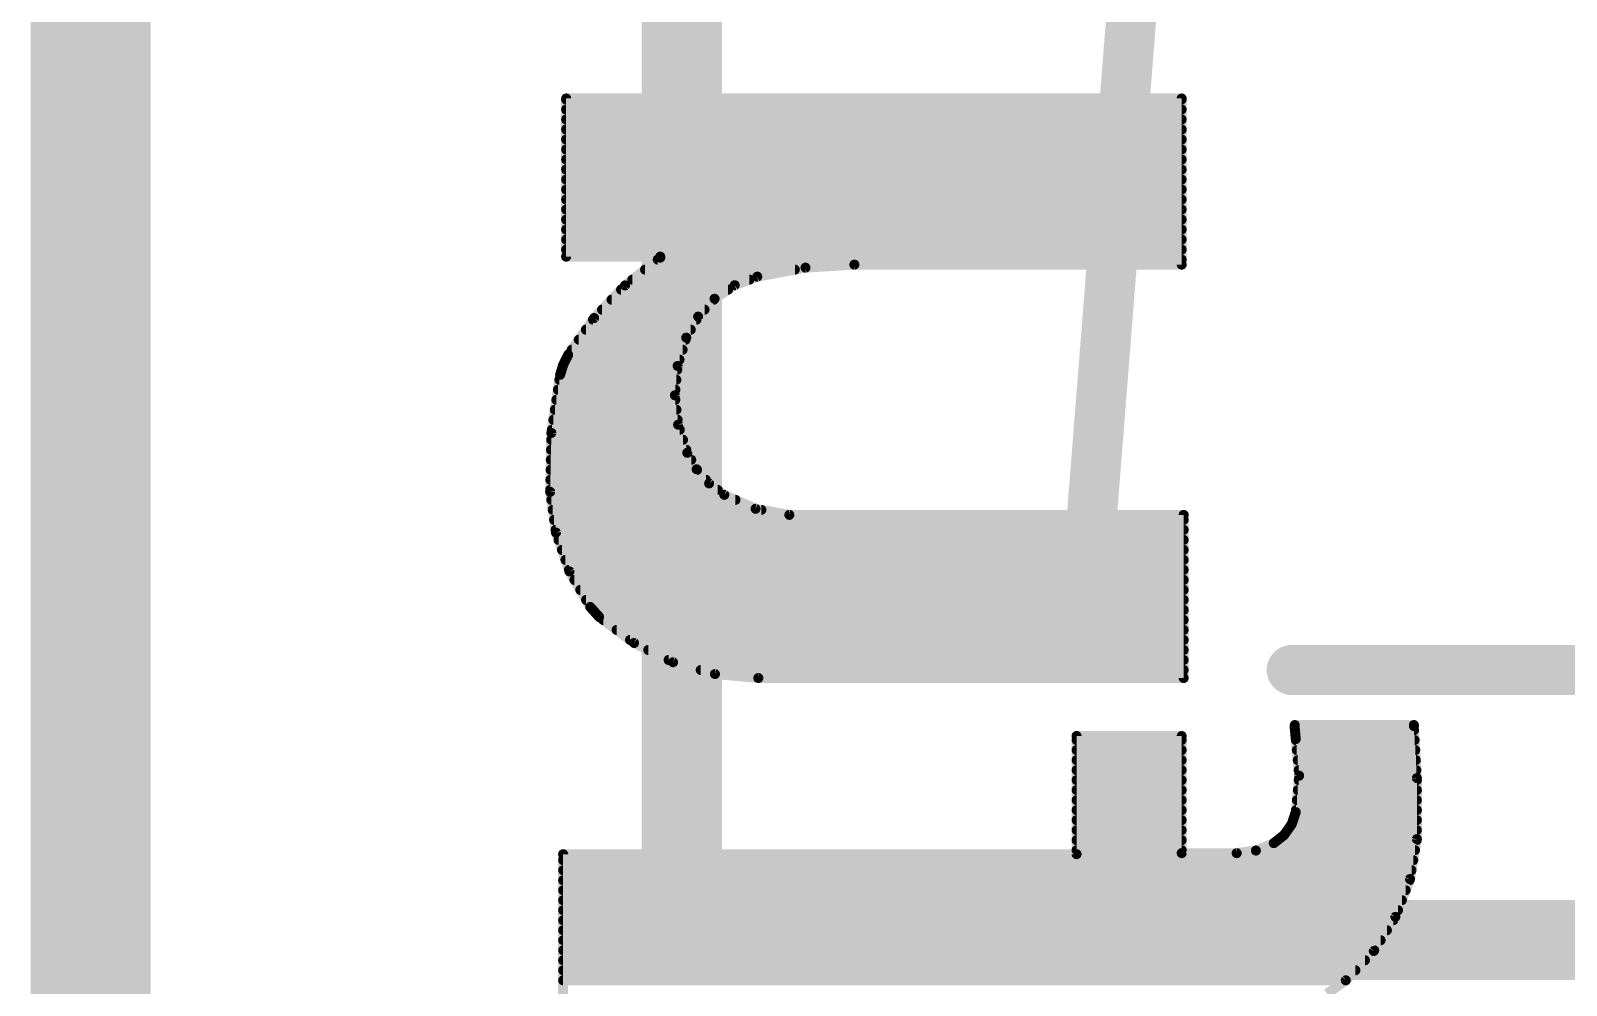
# Model space of a CAD drawing. Extents: x -6.3 to 44.5, y -10.2 to 43.3.
# Drawn here: x -0.152 to 3.745, y 15.075 to 17.497 of the extents above; entities that cross this region are included whole.
import ezdxf

# ---------------------------------------------------------------- set-up
doc = ezdxf.new("R2010")
doc.units = 0
for name, color, linetype in [('20', 53, 'CONTINUOUS'), ('21', 41, 'CONTINUOUS'), ('22', 40, 'CONTINUOUS'), ('51', 53, 'CONTINUOUS')]:
    doc.layers.add(name, color=color, linetype=linetype)

msp = doc.modelspace()

# ---------------------------------------------------------------- linework, layer by layer
at = {"layer": '20', "const_width": 0.3048}
msp.add_lwpolyline([(0, 39.37), (0, 3.81)], dxfattribs=at)
at = {"layer": '21', "const_width": 0.2032}
for points in [[(1.5, 27.99), (1.5, 15.19)], [(1.5, 15.19), (41.68, 15.19)]]:
    msp.add_lwpolyline(points, dxfattribs=at)
at = {"layer": '21', "const_width": 0.1016}
for points in [[(1.5, 15.2408, 1), (1.5, 15.1392)], [(1.4492, 15.19, 1), (1.5508, 15.19)]]:
    msp.add_lwpolyline(points, format="xyb", dxfattribs=at)
at = {"layer": '22', "const_width": 0.0127}
for points in [[(1.2065, 17.3317, 1), (1.2065, 17.319)], [(1.2129, 17.3253, 1), (1.2002, 17.3253)], [(1.2065, 17.3292, 1), (1.2065, 17.3164)], [(1.2065, 17.3038, 1), (1.2065, 17.291)], [(2.775, 17.3253, 1), (2.7623, 17.3253)], [(2.7686, 17.319, 1), (2.7686, 17.3317)], [(2.7686, 17.3164, 1), (2.7686, 17.3292)], [(2.7686, 17.291, 1), (2.7686, 17.3038)], [(1.2065, 17.2784, 1), (1.2065, 17.2657)], [(2.7686, 17.2657, 1), (2.7686, 17.2784)], [(1.2065, 17.253, 1), (1.2065, 17.2402)], [(1.2065, 17.2276, 1), (1.2065, 17.2148)], [(2.7686, 17.2402, 1), (2.7686, 17.253)], [(2.7686, 17.2148, 1), (2.7686, 17.2276)], [(1.2065, 17.2022, 1), (1.2065, 17.1895)], [(2.7686, 17.1895, 1), (2.7686, 17.2022)], [(1.2065, 17.1768, 1), (1.2065, 17.164)], [(1.2065, 17.1514, 1), (1.2065, 17.1386)], [(2.7686, 17.164, 1), (2.7686, 17.1768)], [(2.7686, 17.1386, 1), (2.7686, 17.1514)], [(1.2065, 17.126, 1), (1.2065, 17.1133)], [(2.7686, 17.1133, 1), (2.7686, 17.126)], [(1.2065, 17.1006, 1), (1.2065, 17.0878)], [(1.2065, 17.0752, 1), (1.2065, 17.0624)], [(2.7686, 17.0878, 1), (2.7686, 17.1006)], [(2.7686, 17.0624, 1), (2.7686, 17.0752)], [(1.2065, 17.0498, 1), (1.2065, 17.0371)], [(1.2065, 17.0244, 1), (1.2065, 17.0116)], [(2.7686, 17.0371, 1), (2.7686, 17.0498)], [(2.7686, 17.0116, 1), (2.7686, 17.0244)], [(1.2065, 16.999, 1), (1.2065, 16.9862)], [(2.7686, 16.9862, 1), (2.7686, 16.999)], [(1.2065, 16.9736, 1), (1.2065, 16.9609)], [(1.2065, 16.9482, 1), (1.2065, 16.9354)], [(2.7686, 16.9609, 1), (2.7686, 16.9736)], [(2.7686, 16.9354, 1), (2.7686, 16.9482)], [(1.2065, 16.9304, 1), (1.2065, 16.9176)], [(1.2002, 16.924, 1), (1.2129, 16.924)], [(1.4389, 16.9228, 1), (1.4389, 16.91)], [(1.4517, 16.924, 1), (1.4389, 16.924)], [(1.4389, 16.9215, 1), (1.4517, 16.9215)], [(1.4492, 16.9165, 1), (1.4414, 16.9265)], [(1.4453, 16.9176, 1), (1.4453, 16.9304)], [(1.938, 16.9101, 1), (1.938, 16.8973)], [(1.9384, 16.8974, 1), (1.9376, 16.91)], [(2.7686, 16.91, 1), (2.7686, 16.9228)], [(2.7686, 16.8973, 1), (2.7686, 16.9101)], [(1.3746, 16.872, 1), (1.3746, 16.8592)], [(1.4068, 16.8974, 1), (1.4068, 16.8847)], [(1.6716, 16.8592, 1), (1.6716, 16.872)], [(1.6904, 16.8794, 1), (1.6928, 16.867)], [(1.6939, 16.8673, 1), (1.6893, 16.8791)], [(1.7869, 16.8847, 1), (1.7869, 16.8974)], [(1.8135, 16.9024, 1), (1.8143, 16.8897)], [(1.815, 16.8898, 1), (1.8127, 16.9023)], [(2.7623, 16.9037, 1), (2.775, 16.9037)], [(1.3459, 16.8466, 1), (1.3459, 16.8338)], [(1.352, 16.8558, 1), (1.3599, 16.8458)], [(1.3605, 16.8464, 1), (1.3513, 16.8552)], [(1.6175, 16.8338, 1), (1.6175, 16.8466)], [(1.6319, 16.8573, 1), (1.6364, 16.8455)], [(1.6377, 16.8461, 1), (1.6306, 16.8567)], [(1.2977, 16.7958, 1), (1.2977, 16.783)], [(1.3218, 16.8212, 1), (1.3218, 16.8085)], [(1.5577, 16.783, 1), (1.5577, 16.7958)], [(1.5796, 16.8223, 1), (1.5867, 16.8117)], [(1.5879, 16.8127, 1), (1.5785, 16.8213)], [(1.5812, 16.8085, 1), (1.5812, 16.8212)], [(1.2746, 16.7704, 1), (1.2746, 16.7576)], [(1.2729, 16.7725, 1), (1.2821, 16.7637)], [(1.2827, 16.7644, 1), (1.2723, 16.7718)], [(1.5368, 16.7761, 1), (1.5462, 16.7675)], [(1.547, 16.7687, 1), (1.536, 16.775)], [(1.5371, 16.7576, 1), (1.5371, 16.7704)], [(1.2386, 16.7196, 1), (1.2386, 16.7068)], [(1.2566, 16.745, 1), (1.2566, 16.7323)], [(1.5058, 16.7214, 1), (1.5168, 16.7152)], [(1.5174, 16.7164, 1), (1.5052, 16.7202)], [(1.5097, 16.7068, 1), (1.5097, 16.7196)], [(1.5228, 16.7323, 1), (1.5228, 16.745)], [(1.2064, 16.6788, 1), (1.2168, 16.6714)], [(1.2173, 16.6723, 1), (1.2059, 16.6779)], [(1.2206, 16.6942, 1), (1.2206, 16.6814)], [(1.502, 16.6814, 1), (1.502, 16.6942)], [(1.1952, 16.6434, 1), (1.1952, 16.6306)], [(1.1937, 16.6534, 1), (1.205, 16.6477)], [(1.2054, 16.6487, 1), (1.1933, 16.6524)], [(1.2053, 16.6688, 1), (1.2053, 16.6561)], [(1.4833, 16.6485, 1), (1.4955, 16.6448)], [(1.4957, 16.646, 1), (1.4831, 16.6472)], [(1.4885, 16.6306, 1), (1.4885, 16.6434)], [(1.4942, 16.6561, 1), (1.4942, 16.6688)], [(1.1894, 16.618, 1), (1.1894, 16.6052)], [(1.1852, 16.6262, 1), (1.1974, 16.6224)], [(1.1976, 16.6233, 1), (1.185, 16.6253)], [(1.4861, 16.6052, 1), (1.4861, 16.618)], [(1.1817, 16.5672, 1), (1.1817, 16.5544)], [(1.1855, 16.5926, 1), (1.1855, 16.5799)], [(1.4887, 16.5727, 1), (1.4761, 16.5713)], [(1.4761, 16.5726, 1), (1.4887, 16.5714)], [(1.4836, 16.5544, 1), (1.4836, 16.5672)], [(1.4837, 16.5799, 1), (1.4837, 16.5926)], [(1.1778, 16.5418, 1), (1.1778, 16.529)], [(1.4865, 16.529, 1), (1.4865, 16.5418)], [(1.1753, 16.4764, 1), (1.1626, 16.4767)], [(1.1702, 16.491, 1), (1.1702, 16.4782)], [(1.174, 16.5164, 1), (1.174, 16.5037)], [(1.4967, 16.4995, 1), (1.4846, 16.4955)], [(1.4843, 16.4968, 1), (1.497, 16.4982)], [(1.4893, 16.5037, 1), (1.4893, 16.5164)], [(1.4948, 16.4782, 1), (1.4948, 16.491)], [(1.1681, 16.4402, 1), (1.1681, 16.4275)], [(1.1686, 16.4656, 1), (1.1686, 16.4528)], [(1.1627, 16.4775, 1), (1.1752, 16.4756)], [(1.5031, 16.4528, 1), (1.5031, 16.4656)], [(1.5113, 16.4275, 1), (1.5113, 16.4402)], [(1.1676, 16.4148, 1), (1.1676, 16.402)], [(1.5193, 16.4293, 1), (1.5083, 16.4231)], [(1.5078, 16.4242, 1), (1.5198, 16.4282)], [(1.5239, 16.402, 1), (1.5239, 16.4148)], [(1.1665, 16.364, 1), (1.1665, 16.3513)], [(1.167, 16.3894, 1), (1.167, 16.3766)], [(1.5423, 16.3886, 1), (1.5328, 16.3802)], [(1.5321, 16.3813, 1), (1.5431, 16.3876)], [(1.5388, 16.3766, 1), (1.5388, 16.3894)], [(1.5612, 16.3513, 1), (1.5612, 16.364)], [(1.1722, 16.328, 1), (1.1596, 16.3262)], [(1.1596, 16.3272, 1), (1.1722, 16.327)], [(1.166, 16.3386, 1), (1.166, 16.3258)], [(1.5732, 16.3534, 1), (1.5655, 16.3433)], [(1.5646, 16.3442, 1), (1.5741, 16.3526)], [(1.5909, 16.3258, 1), (1.5909, 16.3386)], [(1.6104, 16.3253, 1), (1.6052, 16.3137)], [(1.604, 16.3144, 1), (1.6116, 16.3246)], [(1.1688, 16.3132, 1), (1.1688, 16.3004)], [(1.1724, 16.2878, 1), (1.1724, 16.2751)], [(1.6362, 16.3004, 1), (1.6362, 16.3132)], [(1.6884, 16.2903, 1), (1.6861, 16.2778)], [(1.6847, 16.2782, 1), (1.6898, 16.2898)], [(1.7019, 16.2751, 1), (1.7019, 16.2878)], [(1.176, 16.2624, 1), (1.176, 16.2496)], [(1.7729, 16.2751, 1), (1.7729, 16.2623)], [(1.7718, 16.2624, 1), (1.774, 16.275)], [(2.7801, 16.2687, 1), (2.7674, 16.2687)], [(2.7737, 16.2623, 1), (2.7737, 16.2751)], [(2.7737, 16.2496, 1), (2.7737, 16.2624)], [(1.1796, 16.237, 1), (1.1796, 16.2242)], [(1.1866, 16.2258, 1), (1.1746, 16.2217)], [(1.1743, 16.2229, 1), (1.1869, 16.2247)], [(1.1871, 16.2116, 1), (1.1871, 16.1989)], [(2.7737, 16.2242, 1), (2.7737, 16.237)], [(2.7737, 16.1989, 1), (2.7737, 16.2116)], [(1.1959, 16.1862, 1), (1.1959, 16.1734)], [(2.7737, 16.1734, 1), (2.7737, 16.1862)], [(1.2047, 16.1608, 1), (1.2047, 16.1481)], [(1.2136, 16.1354, 1), (1.2136, 16.1227)], [(1.2204, 16.1284, 1), (1.2094, 16.122)], [(2.7737, 16.1481, 1), (2.7737, 16.1608)], [(2.7737, 16.1227, 1), (2.7737, 16.1354)], [(1.2089, 16.1231, 1), (1.2209, 16.1273)], [(1.2275, 16.11, 1), (1.2275, 16.0972)], [(2.7737, 16.0972, 1), (2.7737, 16.11)], [(1.2423, 16.0846, 1), (1.2423, 16.0719)], [(1.2571, 16.0592, 1), (1.2571, 16.0465)], [(2.7737, 16.0719, 1), (2.7737, 16.0846)], [(2.7737, 16.0465, 1), (2.7737, 16.0592)], [(1.2722, 16.0392, 1), (1.2628, 16.0308)], [(1.262, 16.0318, 1), (1.273, 16.0382)], [(1.2743, 16.0338, 1), (1.2743, 16.021)], [(1.2941, 16.0147, 1), (1.2865, 16.0045)], [(1.2856, 16.0054, 1), (1.295, 16.0138)], [(2.7737, 16.021, 1), (2.7737, 16.0338)], [(1.3005, 16.0084, 1), (1.3005, 15.9957)], [(1.3345, 15.983, 1), (1.3345, 15.9703)], [(2.7737, 15.9957, 1), (2.7737, 16.0084)], [(2.7737, 15.9703, 1), (2.7737, 15.983)], [(1.3686, 15.9575, 1), (1.3686, 15.9449)], [(1.3816, 15.9493, 1), (1.376, 15.9379)], [(1.375, 15.9385, 1), (1.3826, 15.9487)], [(2.7737, 15.9449, 1), (2.7737, 15.9575)], [(1.4149, 15.9322, 1), (1.4149, 15.9195)], [(1.4665, 15.9068, 1), (1.4665, 15.8941)], [(1.4796, 15.9009, 1), (1.4762, 15.8886)], [(1.4751, 15.8891, 1), (1.4807, 15.9005)], [(2.7737, 15.9195, 1), (2.7737, 15.9322)], [(2.7737, 15.8941, 1), (2.7737, 15.9068)], [(1.548, 15.8813, 1), (1.548, 15.8687)], [(1.5848, 15.8711, 1), (1.5836, 15.8585)], [(1.5825, 15.8587, 1), (1.5859, 15.8709)], [(1.6942, 15.8611, 1), (1.6942, 15.8484)], [(1.6936, 15.8484, 1), (1.6948, 15.861)], [(2.7737, 15.8687, 1), (2.7737, 15.8813)], [(2.7737, 15.8484, 1), (2.7737, 15.8611)], [(2.7674, 15.8547, 1), (2.7801, 15.8547)], [(3.0556, 15.7416, 1), (3.0556, 15.729)], [(3.0619, 15.7353, 1), (3.0493, 15.7353)], [(3.3643, 15.7353, 1), (3.3516, 15.7353)], [(3.3642, 15.7332, 1), (3.3516, 15.7324)], [(3.3579, 15.729, 1), (3.3579, 15.7416)], [(2.5019, 15.7138, 1), (2.5019, 15.7011)], [(2.5019, 15.7035, 1), (2.5019, 15.6909)], [(2.5082, 15.7074, 1), (2.4956, 15.7074)], [(2.775, 15.7074, 1), (2.7623, 15.7074)], [(2.7686, 15.7011, 1), (2.7686, 15.7138)], [(2.7686, 15.6909, 1), (2.7686, 15.7035)], [(3.0619, 15.7283, 1), (3.0493, 15.7271)], [(3.0493, 15.7277, 1), (3.0619, 15.7277)], [(3.0561, 15.7289, 1), (3.0561, 15.7163)], [(3.0645, 15.7003, 1), (3.0519, 15.6991)], [(3.0519, 15.6991, 1), (3.0645, 15.7003)], [(3.0584, 15.7035, 1), (3.0584, 15.6909)], [(3.3516, 15.7328, 1), (3.3643, 15.7328)], [(3.3585, 15.7163, 1), (3.3585, 15.7289)], [(3.3599, 15.6909, 1), (3.3599, 15.7035)], [(2.5019, 15.6782, 1), (2.5019, 15.6655)], [(2.7686, 15.6655, 1), (2.7686, 15.6782)], [(3.0608, 15.6782, 1), (3.0608, 15.6655)], [(3.3614, 15.6655, 1), (3.3614, 15.6782)], [(2.5019, 15.6273, 1), (2.5019, 15.6147)], [(2.5019, 15.6527, 1), (2.5019, 15.6401)], [(2.7686, 15.6401, 1), (2.7686, 15.6527)], [(2.7686, 15.6147, 1), (2.7686, 15.6273)], [(3.0631, 15.6527, 1), (3.0631, 15.6401)], [(3.0655, 15.6273, 1), (3.0655, 15.6147)], [(3.3629, 15.6401, 1), (3.3629, 15.6527)], [(3.3643, 15.6147, 1), (3.3643, 15.6273)], [(2.5019, 15.602, 1), (2.5019, 15.5893)], [(2.7686, 15.5893, 1), (2.7686, 15.602)], [(3.0657, 15.602, 1), (3.0657, 15.5893)], [(3.0731, 15.6064, 1), (3.0605, 15.6076)], [(3.0605, 15.6064, 1), (3.0731, 15.6076)], [(3.3719, 15.6007, 1), (3.3592, 15.6007)], [(3.3592, 15.6003, 1), (3.3718, 15.6011)], [(3.3655, 15.5893, 1), (3.3655, 15.602)], [(2.5019, 15.5766, 1), (2.5019, 15.5639)], [(2.5019, 15.5511, 1), (2.5019, 15.5385)], [(2.7686, 15.5639, 1), (2.7686, 15.5766)], [(2.7686, 15.5385, 1), (2.7686, 15.5511)], [(3.061, 15.5511, 1), (3.061, 15.5385)], [(3.0634, 15.5766, 1), (3.0634, 15.5639)], [(3.3655, 15.5639, 1), (3.3655, 15.5766)], [(3.3655, 15.5385, 1), (3.3655, 15.5511)], [(2.5019, 15.5258, 1), (2.5019, 15.5131)], [(2.7686, 15.5131, 1), (2.7686, 15.5258)], [(3.0519, 15.5149, 1), (3.0645, 15.5137)], [(3.0642, 15.5122, 1), (3.0522, 15.5164)], [(3.0587, 15.5258, 1), (3.0587, 15.5131)], [(3.3655, 15.5131, 1), (3.3655, 15.5258)], [(2.5019, 15.5004, 1), (2.5019, 15.4877)], [(2.5019, 15.4749, 1), (2.5019, 15.4623)], [(2.7686, 15.4877, 1), (2.7686, 15.5004)], [(2.7686, 15.4623, 1), (2.7686, 15.4749)], [(3.0373, 15.4749, 1), (3.0373, 15.4623)], [(3.0415, 15.485, 1), (3.0535, 15.4809)], [(3.0527, 15.4793, 1), (3.0423, 15.4867)], [(3.0513, 15.5004, 1), (3.0513, 15.4877)], [(3.3655, 15.4877, 1), (3.3655, 15.5004)], [(3.3655, 15.4623, 1), (3.3655, 15.4749)], [(2.5019, 15.4496, 1), (2.5019, 15.4369)], [(2.7686, 15.4369, 1), (2.7686, 15.4496)], [(2.9984, 15.4406, 1), (3.0062, 15.4306)], [(3.0047, 15.4297, 1), (2.9999, 15.4415)], [(3.012, 15.4496, 1), (3.012, 15.4369)], [(3.0232, 15.4597, 1), (3.0335, 15.4523)], [(3.0323, 15.451, 1), (3.0244, 15.461)], [(3.3592, 15.4457, 1), (3.3719, 15.4457)], [(3.3718, 15.4446, 1), (3.3592, 15.4468)], [(3.3651, 15.4369, 1), (3.3651, 15.4496)], [(1.2053, 15.4076, 1), (1.1925, 15.4076)], [(1.1989, 15.4139, 1), (1.1989, 15.4013)], [(1.1989, 15.3987, 1), (1.1989, 15.3861)], [(2.5019, 15.4242, 1), (2.5019, 15.4115)], [(2.4956, 15.4076, 1), (2.5082, 15.4076)], [(2.5019, 15.4013, 1), (2.5019, 15.4139)], [(2.7686, 15.4166, 1), (2.7686, 15.4039)], [(2.7623, 15.4102, 1), (2.775, 15.4102)], [(2.7686, 15.4115, 1), (2.7686, 15.4242)], [(2.9074, 15.4165, 1), (2.9092, 15.4039)], [(2.9083, 15.4039, 1), (2.9083, 15.4166)], [(2.9545, 15.4227, 1), (2.9594, 15.411)], [(2.9593, 15.4242, 1), (2.9593, 15.4115)], [(2.9578, 15.4105, 1), (2.9561, 15.4231)], [(3.3563, 15.3861, 1), (3.3563, 15.3987)], [(3.3607, 15.4115, 1), (3.3607, 15.4242)], [(1.1989, 15.3734, 1), (1.1989, 15.3607)], [(3.354, 15.3422, 1), (3.3421, 15.3468)], [(3.3519, 15.3607, 1), (3.3519, 15.3734)], [(1.1989, 15.348, 1), (1.1989, 15.3353)], [(1.1989, 15.3225, 1), (1.1989, 15.3099)], [(3.3372, 15.3099, 1), (3.3372, 15.3225)], [(3.3418, 15.3456, 1), (3.3543, 15.3434)], [(3.347, 15.3353, 1), (3.347, 15.348)], [(1.1989, 15.2972, 1), (1.1989, 15.2845)], [(1.1989, 15.2718, 1), (1.1989, 15.2591)], [(3.3176, 15.2591, 1), (3.3176, 15.2718)], [(3.3274, 15.2845, 1), (3.3274, 15.2972)], [(1.1989, 15.2463, 1), (1.1989, 15.2337)], [(3.3052, 15.2509, 1), (3.3171, 15.2464)], [(3.3056, 15.2337, 1), (3.3056, 15.2463)], [(3.3165, 15.2452, 1), (3.3058, 15.252)], [(1.1989, 15.221, 1), (1.1989, 15.2083)], [(1.1989, 15.1956, 1), (1.1989, 15.1829)], [(3.2734, 15.1829, 1), (3.2734, 15.1956)], [(3.2895, 15.2083, 1), (3.2895, 15.221)], [(1.1989, 15.1701, 1), (1.1989, 15.1575)], [(3.2508, 15.1653, 1), (3.2615, 15.1585)], [(3.2607, 15.1575, 1), (3.2515, 15.1663)], [(3.2573, 15.1575, 1), (3.2573, 15.1701)], [(1.1989, 15.1448, 1), (1.1989, 15.1321)], [(1.1989, 15.1194, 1), (1.1989, 15.1067)], [(3.2095, 15.1067, 1), (3.2095, 15.1194)], [(3.2337, 15.1321, 1), (3.2337, 15.1448)], [(1.1989, 15.0939, 1), (1.1989, 15.0813)], [(3.1806, 15.092, 1), (3.1898, 15.0832)], [(3.1889, 15.0824, 1), (3.1815, 15.0928)], [(3.1852, 15.0813, 1), (3.1852, 15.0939)]]:
    msp.add_lwpolyline(points, format="xyb", dxfattribs=at)
at = {"layer": '22', "const_width": 0.0254}
for points in [[(1.2065, 16.924), (1.2065, 17.3253)], [(1.2065, 17.3253), (2.7686, 17.3253)], [(1.2065, 17.3228), (2.7686, 17.3228)], [(1.2065, 17.2974), (2.7686, 17.2974)], [(2.7686, 17.3253), (2.7686, 16.9037)], [(1.2065, 17.272), (2.7686, 17.272)], [(1.2065, 17.2466), (2.7686, 17.2466)], [(1.2065, 17.2212), (2.7686, 17.2212)], [(1.2065, 17.1958), (2.7686, 17.1958)], [(1.2065, 17.1704), (2.7686, 17.1704)], [(1.2065, 17.145), (2.7686, 17.145)], [(1.2065, 17.1196), (2.7686, 17.1196)], [(1.2065, 17.0942), (2.7686, 17.0942)], [(1.2065, 17.0688), (2.7686, 17.0688)], [(1.2065, 17.0434), (2.7686, 17.0434)], [(1.2065, 17.018), (2.7686, 17.018)], [(1.2065, 16.9926), (2.7686, 16.9926)], [(1.2065, 16.9672), (2.7686, 16.9672)], [(1.2065, 16.9418), (2.7686, 16.9418)], [(1.4453, 16.924), (1.2065, 16.924)], [(1.3559, 16.8508), (1.4453, 16.9215)], [(1.4389, 16.9164), (2.7686, 16.9164)], [(1.4453, 16.9215), (1.4453, 16.924)], [(1.938, 16.9037), (1.8139, 16.896)], [(2.7686, 16.9037), (1.938, 16.9037)], [(1.3746, 16.8656), (1.6716, 16.8656)], [(1.4068, 16.891), (1.7869, 16.891)], [(1.6916, 16.8732), (1.6341, 16.8514)], [(1.8139, 16.896), (1.6916, 16.8732)], [(1.2775, 16.7681), (1.3559, 16.8508)], [(1.3459, 16.8402), (1.6175, 16.8402)], [(1.6341, 16.8514), (1.5832, 16.817)], [(1.2977, 16.7894), (1.5577, 16.7894)], [(1.3218, 16.8148), (1.5812, 16.8148)], [(1.5832, 16.817), (1.5415, 16.7718)], [(1.2116, 16.6751), (1.2775, 16.7681)], [(1.2746, 16.764), (1.5371, 16.764)], [(1.5415, 16.7718), (1.5113, 16.7183)], [(1.2386, 16.7132), (1.5097, 16.7132)], [(1.2566, 16.7386), (1.5228, 16.7386)], [(1.5113, 16.7183), (1.4894, 16.6466)], [(1.1993, 16.6505), (1.2116, 16.6751)], [(1.2206, 16.6878), (1.502, 16.6878)], [(1.1913, 16.6243), (1.1993, 16.6505)], [(1.1952, 16.637), (1.4885, 16.637)], [(1.2053, 16.6624), (1.4942, 16.6624)], [(1.4894, 16.6466), (1.4824, 16.572)], [(1.1689, 16.4765), (1.1913, 16.6243)], [(1.1894, 16.6116), (1.4861, 16.6116)], [(1.1817, 16.5608), (1.4836, 16.5608)], [(1.1855, 16.5862), (1.4837, 16.5862)], [(1.4824, 16.572), (1.4907, 16.4975)], [(1.1778, 16.5354), (1.4865, 16.5354)], [(1.1659, 16.3271), (1.1689, 16.4765)], [(1.1702, 16.4846), (1.4948, 16.4846)], [(1.174, 16.51), (1.4893, 16.51)], [(1.4907, 16.4975), (1.5138, 16.4262)], [(1.1681, 16.4338), (1.5113, 16.4338)], [(1.1686, 16.4592), (1.5031, 16.4592)], [(1.1676, 16.4084), (1.5239, 16.4084)], [(1.5138, 16.4262), (1.5376, 16.3844)], [(1.1665, 16.3576), (1.5612, 16.3576)], [(1.167, 16.383), (1.5388, 16.383)], [(1.5376, 16.3844), (1.5694, 16.3484)], [(1.1806, 16.2238), (1.1659, 16.3271)], [(1.166, 16.3322), (1.5909, 16.3322)], [(1.5694, 16.3484), (1.6078, 16.3195)], [(1.6078, 16.3195), (1.6872, 16.284)], [(1.1688, 16.3068), (1.6362, 16.3068)], [(1.1724, 16.2814), (1.7019, 16.2814)], [(1.6872, 16.284), (1.7729, 16.2687)], [(1.176, 16.256), (2.7737, 16.256)], [(1.7729, 16.2687), (2.7737, 16.2687)], [(2.7737, 16.2687), (2.7737, 15.8547)], [(1.1796, 16.2306), (2.7737, 16.2306)], [(1.2149, 16.1252), (1.1806, 16.2238)], [(1.1871, 16.2052), (2.7737, 16.2052)], [(1.1959, 16.1798), (2.7737, 16.1798)], [(1.2047, 16.1544), (2.7737, 16.1544)], [(1.2136, 16.129), (2.7737, 16.129)], [(1.2675, 16.035), (1.2149, 16.1252)], [(1.2275, 16.1036), (2.7737, 16.1036)], [(1.2423, 16.0782), (2.7737, 16.0782)], [(1.2571, 16.0528), (2.7737, 16.0528)], [(1.2903, 16.0096), (1.2675, 16.035)], [(1.2743, 16.0274), (2.7737, 16.0274)], [(1.3788, 15.9436), (1.2903, 16.0096)], [(1.3005, 16.002), (2.7737, 16.002)], [(1.3345, 15.9766), (2.7737, 15.9766)], [(1.3686, 15.9512), (2.7737, 15.9512)], [(1.4779, 15.8948), (1.3788, 15.9436)], [(1.4149, 15.9258), (2.7737, 15.9258)], [(1.4665, 15.9004), (2.7737, 15.9004)], [(1.5842, 15.8648), (1.4779, 15.8948)], [(1.548, 15.875), (2.7737, 15.875)], [(1.6942, 15.8547), (1.5842, 15.8648)], [(2.7737, 15.8547), (1.6942, 15.8547)], [(3.3579, 15.7353), (3.0556, 15.7353)], [(3.0556, 15.7353), (3.0556, 15.7277)], [(3.3579, 15.7328), (3.3579, 15.7353)], [(3.3655, 15.6007), (3.3579, 15.7328)], [(2.7686, 15.7074), (2.5019, 15.7074)], [(2.5019, 15.7074), (2.5019, 15.4076)], [(2.5019, 15.6972), (2.7686, 15.6972)], [(2.7686, 15.4102), (2.7686, 15.7074)], [(3.0556, 15.7277), (3.0582, 15.6997)], [(3.0561, 15.7226), (3.3585, 15.7226)], [(3.0582, 15.6997), (3.0668, 15.607)], [(3.0584, 15.6972), (3.3599, 15.6972)], [(2.5019, 15.6718), (2.7686, 15.6718)], [(3.0608, 15.6718), (3.3614, 15.6718)], [(2.5019, 15.6464), (2.7686, 15.6464)], [(2.5019, 15.621), (2.7686, 15.621)], [(3.0631, 15.6464), (3.3629, 15.6464)], [(3.0655, 15.621), (3.3643, 15.621)], [(2.5019, 15.5956), (2.7686, 15.5956)], [(3.0668, 15.607), (3.0582, 15.5143)], [(3.0657, 15.5956), (3.3655, 15.5956)], [(3.3655, 15.4457), (3.3655, 15.6007)], [(2.5019, 15.5702), (2.7686, 15.5702)], [(2.5019, 15.5448), (2.7686, 15.5448)], [(3.061, 15.5448), (3.3655, 15.5448)], [(3.0634, 15.5702), (3.3655, 15.5702)], [(2.5019, 15.5194), (2.7686, 15.5194)], [(3.0582, 15.5143), (3.0475, 15.483)], [(3.0587, 15.5194), (3.3655, 15.5194)], [(2.5019, 15.494), (2.7686, 15.494)], [(2.5019, 15.4686), (2.7686, 15.4686)], [(3.0475, 15.483), (3.0283, 15.456)], [(3.0373, 15.4686), (3.3655, 15.4686)], [(3.0513, 15.494), (3.3655, 15.494)], [(2.5019, 15.4432), (2.7686, 15.4432)], [(3.0023, 15.4356), (2.9569, 15.4168)], [(3.0283, 15.456), (3.0023, 15.4356)], [(3.012, 15.4432), (3.3651, 15.4432)], [(3.3481, 15.3445), (3.3655, 15.4457)], [(2.5019, 15.4076), (1.1989, 15.4076)], [(1.1989, 15.4076), (1.1989, 14.9911)], [(1.1989, 15.3924), (3.3563, 15.3924)], [(2.5019, 15.4178), (2.7686, 15.4178)], [(2.9083, 15.4102), (2.7686, 15.4102)], [(2.9569, 15.4168), (2.9083, 15.4102)], [(2.9593, 15.4178), (3.3607, 15.4178)], [(1.1989, 15.367), (3.3519, 15.367)], [(3.3111, 15.2486), (3.3481, 15.3445)], [(1.1989, 15.3416), (3.347, 15.3416)], [(1.1989, 15.3162), (3.3372, 15.3162)], [(1.1989, 15.2908), (3.3274, 15.2908)], [(1.1989, 15.2654), (3.3176, 15.2654)], [(1.1989, 15.24), (3.3056, 15.24)], [(3.2561, 15.1619), (3.3111, 15.2486)], [(1.1989, 15.2146), (3.2895, 15.2146)], [(1.1989, 15.1892), (3.2734, 15.1892)], [(1.1989, 15.1638), (3.2573, 15.1638)], [(3.1852, 15.0876), (3.2561, 15.1619)], [(1.1989, 15.1384), (3.2337, 15.1384)], [(1.1989, 15.113), (3.2095, 15.113)], [(1.1989, 15.0876), (3.1852, 15.0876)], [(3.1375, 15.0536), (3.1852, 15.0876)]]:
    msp.add_lwpolyline(points, dxfattribs=at)
at = {"layer": '51', "const_width": 0.127}
for points in [[(1.5, 27.99), (1.5, 15.19)], [(2.921, 21.082), (2.54, 16.256)], [(3.048, 15.875), (7.239, 15.875)], [(1.5, 15.19), (41.68, 15.19)]]:
    msp.add_lwpolyline(points, dxfattribs=at)
at = {"layer": '51', "const_width": 0.0635}
for points in [[(2.5083, 16.2585, 1), (2.5717, 16.2535)], [(3.048, 15.9068, 1), (3.048, 15.8432)], [(1.5, 15.2218, 1), (1.5, 15.1583)], [(1.4683, 15.19, 1), (1.5317, 15.19)]]:
    msp.add_lwpolyline(points, format="xyb", dxfattribs=at)

doc.saveas('drawing.dxf')
